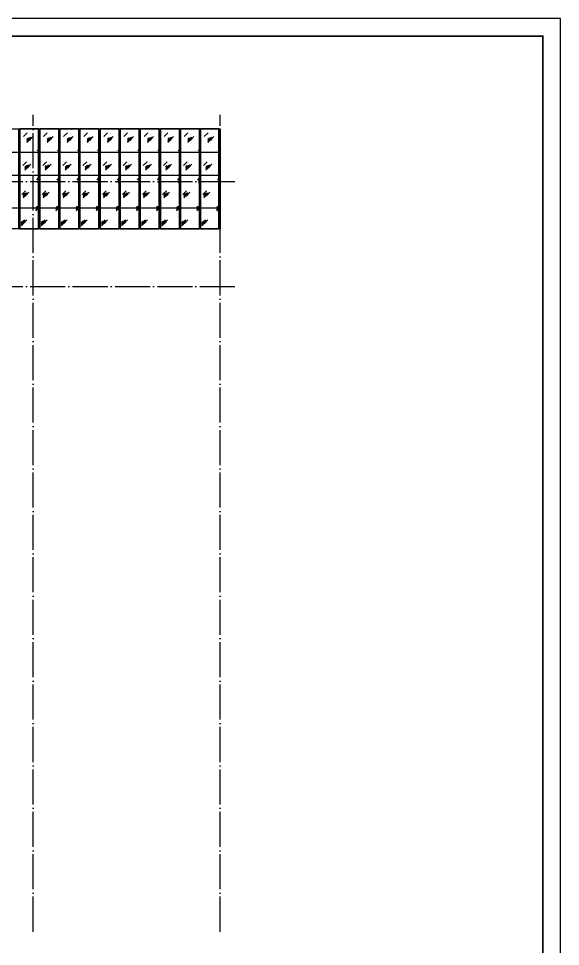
# Model space of a CAD drawing. Extents: x 6843040 to 15500510, y -6507076 to -4940511.
# Drawn here: x 7904936 to 7935881, y -6263938 to -6211005 of the extents above; entities that cross this region are included whole.
import ezdxf

# ---------------------------------------------------------------- set-up
doc = ezdxf.new("R2010")
doc.units = 0
doc.header["$LTSCALE"] = 1000
doc.header["$MEASUREMENT"] = 0
doc.linetypes.add('DOTE', pattern=[2.42, 2, -0.2, 0.02, -0.2])
for name, color, linetype in [('DOTE', 8, 'DOTE'), ('LT-玻璃', 4, 'Continuous'), ('PUB_HACTH', 8, 'Continuous'), ('PUB_TITLE', 4, 'Continuous')]:
    doc.layers.add(name, color=color, linetype=linetype)

msp = doc.modelspace()

# ---------------------------------------------------------------- hatches: boundary and pattern name
at = {"layer": 'PUB_HACTH'}
h = msp.add_hatch(dxfattribs=at)
h.set_pattern_fill('玻璃1', color=256, scale=150, style=0)
h.set_pattern_definition([(45, (97750.3, 30060), (-734.82537, 734.82537), [336, -864]), (45, (97894.3, 30120), (-734.82537, 734.82537), [144, -1056]), (45, (97750.3, 30120), (-734.82537, 734.82537), [240, -960]), (45, (97822.3, 30060), (806.10173, -806.10173), [300, -900]), (45, (97750.3, 30000), (-734.82537, 734.82537), [480, -720]), (45, (97750.3, 30180), (-734.82537, 734.82537), [120, -1080])])
h.paths.add_polyline_path([(7905000.9, -6222996.5), (7906083.7, -6222996.5), (7906083.7, -6217296.5), (7905000.9, -6217296.5)])
h = msp.add_hatch(dxfattribs=at)
h.set_pattern_fill('玻璃1', color=256, scale=150, style=0)
h.set_pattern_definition([(45, (98898, 30060), (-734.82537, 734.82537), [336, -864]), (45, (99042, 30120), (-734.82537, 734.82537), [144, -1056]), (45, (98898, 30120), (-734.82537, 734.82537), [240, -960]), (45, (98970, 30060), (806.10173, -806.10173), [300, -900]), (45, (98898, 30000), (-734.82537, 734.82537), [480, -720]), (45, (98898, 30180), (-734.82537, 734.82537), [120, -1080])])
h.paths.add_polyline_path([(7906148.7, -6222996.5), (7907231.4, -6222996.5), (7907231.4, -6217296.5), (7906148.7, -6217296.5)])
h = msp.add_hatch(dxfattribs=at)
h.set_pattern_fill('玻璃1', color=256, scale=150, style=0)
h.set_pattern_definition([(45, (100045.8, 30060), (-734.82537, 734.82537), [336, -864]), (45, (100189.8, 30120), (-734.82537, 734.82537), [144, -1056]), (45, (100045.8, 30120), (-734.82537, 734.82537), [240, -960]), (45, (100117.8, 30060), (806.10173, -806.10173), [300, -900]), (45, (100045.8, 30000), (-734.82537, 734.82537), [480, -720]), (45, (100045.8, 30180), (-734.82537, 734.82537), [120, -1080])])
h.paths.add_polyline_path([(7907296.4, -6222996.5), (7908379.2, -6222996.5), (7908379.2, -6217296.5), (7907296.4, -6217296.5)])
h = msp.add_hatch(dxfattribs=at)
h.set_pattern_fill('玻璃1', color=256, scale=150, style=0)
h.set_pattern_definition([(45, (101193.6, 30060), (-734.82537, 734.82537), [336, -864]), (45, (101337.6, 30120), (-734.82537, 734.82537), [144, -1056]), (45, (101193.6, 30120), (-734.82537, 734.82537), [240, -960]), (45, (101265.6, 30060), (806.10173, -806.10173), [300, -900]), (45, (101193.6, 30000), (-734.82537, 734.82537), [480, -720]), (45, (101193.6, 30180), (-734.82537, 734.82537), [120, -1080])])
h.paths.add_polyline_path([(7908444.2, -6222996.5), (7909526.9, -6222996.5), (7909526.9, -6217296.5), (7908444.2, -6217296.5)])
h = msp.add_hatch(dxfattribs=at)
h.set_pattern_fill('玻璃1', color=256, scale=150, style=0)
h.set_pattern_definition([(45, (102341.3, 30060), (-734.82537, 734.82537), [336, -864]), (45, (102485.3, 30120), (-734.82537, 734.82537), [144, -1056]), (45, (102341.3, 30120), (-734.82537, 734.82537), [240, -960]), (45, (102413.3, 30060), (806.10173, -806.10173), [300, -900]), (45, (102341.3, 30000), (-734.82537, 734.82537), [480, -720]), (45, (102341.3, 30180), (-734.82537, 734.82537), [120, -1080])])
h.paths.add_polyline_path([(7909591.9, -6222996.5), (7910674.7, -6222996.5), (7910674.7, -6217296.5), (7909591.9, -6217296.5)])
h = msp.add_hatch(dxfattribs=at)
h.set_pattern_fill('玻璃1', color=256, scale=150, style=0)
h.set_pattern_definition([(45, (103489.1, 30060), (-734.82537, 734.82537), [336, -864]), (45, (103633.1, 30120), (-734.82537, 734.82537), [144, -1056]), (45, (103489.1, 30120), (-734.82537, 734.82537), [240, -960]), (45, (103561.1, 30060), (806.10173, -806.10173), [300, -900]), (45, (103489.1, 30000), (-734.82537, 734.82537), [480, -720]), (45, (103489.1, 30180), (-734.82537, 734.82537), [120, -1080])])
h.paths.add_polyline_path([(7910739.7, -6222996.5), (7911822.5, -6222996.5), (7911822.5, -6217296.5), (7910739.7, -6217296.5)])
h = msp.add_hatch(dxfattribs=at)
h.set_pattern_fill('玻璃1', color=256, scale=150, style=0)
h.set_pattern_definition([(45, (104636.8, 30060), (-734.82537, 734.82537), [336, -864]), (45, (104780.8, 30120), (-734.82537, 734.82537), [144, -1056]), (45, (104636.8, 30120), (-734.82537, 734.82537), [240, -960]), (45, (104708.8, 30060), (806.10173, -806.10173), [300, -900]), (45, (104636.8, 30000), (-734.82537, 734.82537), [480, -720]), (45, (104636.8, 30180), (-734.82537, 734.82537), [120, -1080])])
h.paths.add_polyline_path([(7911887.5, -6222996.5), (7912970.2, -6222996.5), (7912970.2, -6217296.5), (7911887.5, -6217296.5)])
h = msp.add_hatch(dxfattribs=at)
h.set_pattern_fill('玻璃1', color=256, scale=150, style=0)
h.set_pattern_definition([(45, (105784.6, 30060), (-734.82537, 734.82537), [336, -864]), (45, (105928.6, 30120), (-734.82537, 734.82537), [144, -1056]), (45, (105784.6, 30120), (-734.82537, 734.82537), [240, -960]), (45, (105856.6, 30060), (806.10173, -806.10173), [300, -900]), (45, (105784.6, 30000), (-734.82537, 734.82537), [480, -720]), (45, (105784.6, 30180), (-734.82537, 734.82537), [120, -1080])])
h.paths.add_polyline_path([(7913035.2, -6222996.5), (7914118, -6222996.5), (7914118, -6217296.5), (7913035.2, -6217296.5)])
h = msp.add_hatch(dxfattribs=at)
h.set_pattern_fill('玻璃1', color=256, scale=150, style=0)
h.set_pattern_definition([(45, (106932.4, 30060), (-734.82537, 734.82537), [336, -864]), (45, (107076.4, 30120), (-734.82537, 734.82537), [144, -1056]), (45, (106932.4, 30120), (-734.82537, 734.82537), [240, -960]), (45, (107004.4, 30060), (806.10173, -806.10173), [300, -900]), (45, (106932.4, 30000), (-734.82537, 734.82537), [480, -720]), (45, (106932.4, 30180), (-734.82537, 734.82537), [120, -1080])])
h.paths.add_polyline_path([(7914183, -6222996.5), (7915265.8, -6222996.5), (7915265.8, -6217296.5), (7914183, -6217296.5)])
h = msp.add_hatch(dxfattribs=at)
h.set_pattern_fill('玻璃1', color=256, scale=150, style=0)
h.set_pattern_definition([(45, (108080.1, 30060), (-734.82537, 734.82537), [336, -864]), (45, (108224.1, 30120), (-734.82537, 734.82537), [144, -1056]), (45, (108080.1, 30120), (-734.82537, 734.82537), [240, -960]), (45, (108152.1, 30060), (806.10173, -806.10173), [300, -900]), (45, (108080.1, 30000), (-734.82537, 734.82537), [480, -720]), (45, (108080.1, 30180), (-734.82537, 734.82537), [120, -1080])])
h.paths.add_polyline_path([(7915330.8, -6222996.5), (7916381, -6222996.5), (7916381, -6217296.5), (7915330.8, -6217296.5)])

# ---------------------------------------------------------------- linework, layer by layer
at = {"layer": 'DOTE'}
for p, q in [((7905771, -6263096.5), (7905771, -6216496.5)), ((7916446, -6263096.5), (7916446, -6216496.5)), ((7806385.6, -6220296.5), (7917446, -6220296.5)), ((7806385.6, -6226296.5), (7917446, -6226296.5))]:
    msp.add_line(p, q, dxfattribs=at)
at = {"layer": 'LT-玻璃', "ltscale": 1000}
for p, q in [((7851321, -6217296.5), (7916446, -6217296.5)), ((7904935.9, -6217296.5), (7904935.9, -6222996.5)), ((7905000.9, -6217296.5), (7905000.9, -6222996.5)), ((7906083.7, -6217296.5), (7906083.7, -6222996.5)), ((7906148.7, -6217296.5), (7906148.7, -6222996.5)), ((7907231.4, -6217296.5), (7907231.4, -6222996.5)), ((7907296.4, -6217296.5), (7907296.4, -6222996.5)), ((7908379.2, -6217296.5), (7908379.2, -6222996.5)), ((7908444.2, -6217296.5), (7908444.2, -6222996.5)), ((7909526.9, -6217296.5), (7909526.9, -6222996.5)), ((7909591.9, -6217296.5), (7909591.9, -6222996.5)), ((7910674.7, -6217296.5), (7910674.7, -6222996.5)), ((7910739.7, -6217296.5), (7910739.7, -6222996.5)), ((7911822.5, -6217296.5), (7911822.5, -6222996.5)), ((7911887.5, -6217296.5), (7911887.5, -6222996.5)), ((7912970.2, -6217296.5), (7912970.2, -6222996.5)), ((7913035.2, -6217296.5), (7913035.2, -6222996.5)), ((7914118, -6217296.5), (7914118, -6222996.5)), ((7914183, -6217296.5), (7914183, -6222996.5)), ((7915265.8, -6217296.5), (7915265.8, -6222996.5)), ((7915330.8, -6217296.5), (7915330.8, -6222996.5)), ((7916381, -6217296.5), (7916381, -6222996.5)), ((7916446, -6217296.5), (7916446, -6222996.5)), ((7851321, -6218621.5), (7916446, -6218621.5)), ((7851321, -6219946.5), (7916446, -6219946.5)), ((7851321, -6221796.5), (7916446, -6221796.5)), ((7916446, -6222996.5), (7894671, -6222996.5))]:
    msp.add_line(p, q, dxfattribs=at)
at = {"layer": 'PUB_HACTH'}
for points in [[(7905000.9, -6222996.5), (7906083.7, -6222996.5), (7906083.7, -6217296.5), (7905000.9, -6217296.5)], [(7906148.7, -6222996.5), (7907231.4, -6222996.5), (7907231.4, -6217296.5), (7906148.7, -6217296.5)], [(7907296.4, -6222996.5), (7908379.2, -6222996.5), (7908379.2, -6217296.5), (7907296.4, -6217296.5)], [(7908444.2, -6222996.5), (7909526.9, -6222996.5), (7909526.9, -6217296.5), (7908444.2, -6217296.5)], [(7909591.9, -6222996.5), (7910674.7, -6222996.5), (7910674.7, -6217296.5), (7909591.9, -6217296.5)], [(7910739.7, -6222996.5), (7911822.5, -6222996.5), (7911822.5, -6217296.5), (7910739.7, -6217296.5)], [(7911887.5, -6222996.5), (7912970.2, -6222996.5), (7912970.2, -6217296.5), (7911887.5, -6217296.5)], [(7913035.2, -6222996.5), (7914118, -6222996.5), (7914118, -6217296.5), (7913035.2, -6217296.5)], [(7914183, -6222996.5), (7915265.8, -6222996.5), (7915265.8, -6217296.5), (7914183, -6217296.5)], [(7915330.8, -6222996.5), (7916381, -6222996.5), (7916381, -6217296.5), (7915330.8, -6217296.5)]]:
    msp.add_lwpolyline(points, close=True, dxfattribs=at)
at = {"layer": 'PUB_TITLE'}
msp.add_lwpolyline([(7787280.7, -6295104.7), (7935880.7, -6295104.7), (7935880.7, -6211004.7), (7787280.7, -6211004.7)], close=True, dxfattribs=at)
at = {"layer": 'PUB_TITLE', "const_width": 100}
msp.add_lwpolyline([(7789780.7, -6294104.7), (7934880.7, -6294104.7), (7934880.7, -6212004.7), (7789780.7, -6212004.7)], close=True, dxfattribs=at)

doc.saveas('drawing.dxf')
